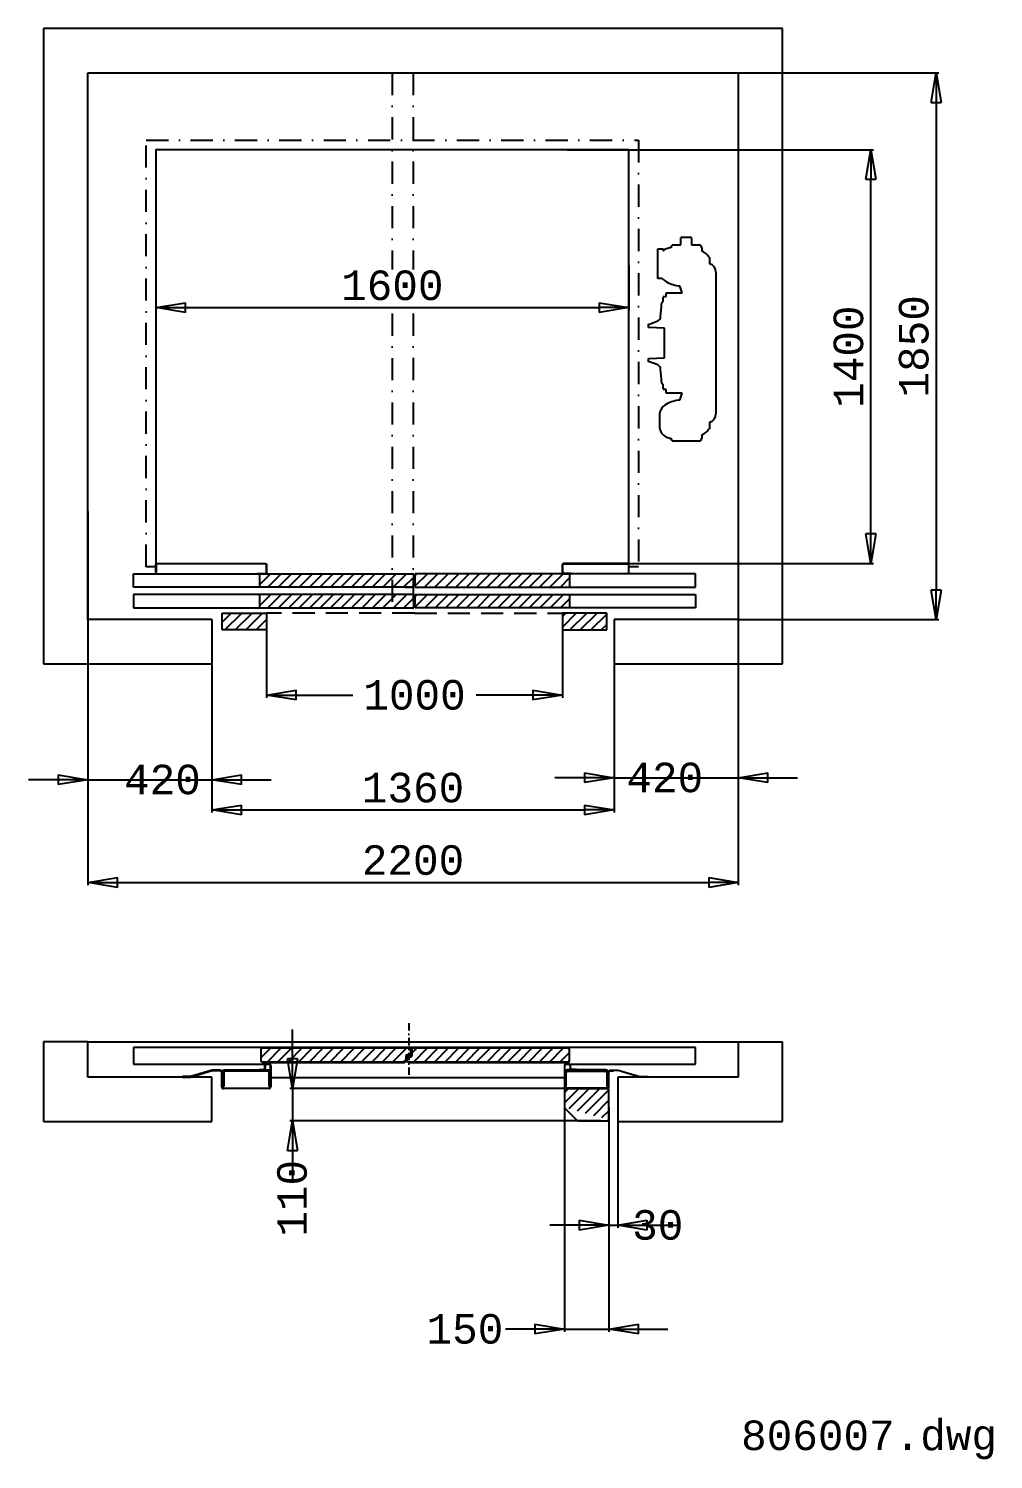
# Model space of a CAD drawing. Extents: x 66121 to 89453, y -8534 to 10021.
# Drawn here: x 85906 to 89169, y -1904 to 2937 of the extents above; entities that cross this region are included whole.
import ezdxf

# ---------------------------------------------------------------- set-up
doc = ezdxf.new("R2010")
doc.units = 0
doc.header["$LTSCALE"] = 50
doc.header["$MEASUREMENT"] = 0
doc.linetypes.add('DASHDOT', pattern=[1, 0.5, -0.25, 0, -0.25])
doc.linetypes.add('DASHED', pattern=[0.75, 0.5, -0.25])
doc.layers.get('0').update_dxf_attribs({"linetype": 'CONTINUOUS'})
doc.layers.get('Defpoints').update_dxf_attribs({"linetype": 'CONTINUOUS'})
for name, color, linetype in [('CONT_35', 250, 'CONTINUOUS'), ('CONT_70', 5, 'CONTINUOUS'), ('DASH_35', 30, 'DASHED'), ('DASHD_35', 40, 'DASHDOT'), ('DIM_MM', 7, 'CONTINUOUS'), ('HATCH_35', 6, 'CONTINUOUS'), ('TEXT_50', 7, 'CONTINUOUS')]:
    doc.layers.add(name, color=color, linetype=linetype)
doc.styles.get("Standard").update_dxf_attribs({"font": 'monotxt'})
doc.dimstyles.get("Standard").update_dxf_attribs({"dimscale": 50, "dimtxt": 2, "dimasz": 2, "dimexe": 0.18, "dimexo": 0, "dimgap": 0.5, "dimtad": 1, "dimdec": 0, "dimrnd": 1, "dimzin": 0, "dimdsep": 46, "dimtxsty": 'Standard', "dimblk": 'CLOSED', "dimcen": 0.09, "dimadec": 0, "dimazin": 0, "dimtfac": 1, "dimtdec": 0, "dimtmove": 2, "dimatfit": 0, "dimldrblk": 'CLOSED', "dimfxl": 1, "dimtolj": 1, "dimtzin": 0, "dimarcsym": 0})
pattern_1 = [(45, (77388.17404654037, -103187.5510476499), (-17.67766952966369, 17.67766952966369), [])]
pattern_2 = [(45, (85977.44167669755, -963.056527603324), (-17.67766952966369, 17.67766952966369), [])]

# ---------------------------------------------------------------- blocks, each defined once
blk = doc.blocks.new('_Closed')
at = {"color": 0, "linetype": 'Continuous', "lineweight": -2}
for p, q in [((-1, 0.1666666666666667), (0, 0)), ((-1, 0.1666666666666667), (-1, -0.1666666666666667)), ((0, 0), (-1, -0.1666666666666667)), ((0, 0), (-1, 0))]:
    blk.add_line(p, q, dxfattribs=at)
blk = doc.blocks.new('*D53')
at = {"layer": 'Defpoints', "color": 0, "transparency": 16777216}
for p in [(87718.74253003043, -693.3567456856363), (87868.60218003046, -713.3151902357749), (87868.60218003046, -1463.332004433552)]:
    blk.add_point(p, dxfattribs=at)
at = {"layer": 'DIM_MM', "color": 0, "lineweight": -2, "transparency": 16777216}
for p, q in [((87718.74253003043, -693.3567456856363), (87718.74253003043, -1472.332004433552)), ((87868.60218003046, -713.3151902357749), (87868.60218003046, -1472.332004433552)), ((87618.74253003043, -1463.332004433552), (87518.74253003043, -1463.332004433552)), ((87718.74253003043, -1463.332004433552), (87868.60218003046, -1463.332004433552)), ((87968.60218003046, -1463.332004433552), (88068.60218003046, -1463.332004433552))]:
    blk.add_line(p, q, dxfattribs=at)
at = {"layer": 'DIM_MM', "color": 0, "lineweight": -2, "transparency": 16777216, "xscale": 100, "yscale": 100, "zscale": 100}
blk.add_blockref('_Closed', (87718.74253003043, -1463.332004433552), dxfattribs=at)
at = {"layer": 'DIM_MM', "color": 0, "lineweight": -2, "transparency": 16777216, "xscale": 100, "yscale": 100, "zscale": 100, "rotation": 180}
blk.add_blockref('_Closed', (87868.60218003046, -1463.332004433552), dxfattribs=at)
at = {"layer": 'DIM_MM', "color": 0, "transparency": 16777216, "insert": (87381.93114033176, -1463.332004433552), "char_height": 100, "attachment_point": 5}
blk.add_mtext('\\A1;150', dxfattribs=at)
blk = doc.blocks.new('*D54')
at = {"layer": 'Defpoints', "color": 0, "transparency": 16777216}
for p in [(87804.0496766842, -649.2982074346037), (86798.623583244, -758.871307433477), (87840.46132608416, -758.8713074334773)]:
    blk.add_point(p, dxfattribs=at)
at = {"layer": 'DIM_MM', "color": 0, "lineweight": -2, "transparency": 16777216}
for p, q in [((86798.623583244, -549.2982074346035), (86798.623583244, -449.2982074346034)), ((87804.0496766842, -649.2982074346037), (86789.623583244, -649.2982074346035)), ((86798.623583244, -649.2982074346035), (86798.623583244, -758.871307433477)), ((87840.46132608416, -758.8713074334773), (86789.623583244, -758.871307433477)), ((86798.623583244, -858.871307433477), (86798.623583244, -958.871307433477))]:
    blk.add_line(p, q, dxfattribs=at)
at = {"layer": 'DIM_MM', "color": 0, "lineweight": -2, "transparency": 16777216, "xscale": 100, "yscale": 100, "zscale": 100}
for p, rotation in [((86798.623583244, -649.2982074346035), 270), ((86798.623583244, -758.871307433477), 90)]:
    blk.add_blockref('_Closed', p, dxfattribs=dict(at, rotation=rotation))
at = {"layer": 'DIM_MM', "color": 0, "transparency": 16777216, "insert": (86797.865950229, -1020.84340919615), "char_height": 100, "attachment_point": 5, "rotation": 90}
blk.add_mtext('\\A1;110', dxfattribs=at)
blk = doc.blocks.new('*D55')
at = {"layer": 'Defpoints', "color": 0, "transparency": 16777216}
for p in [(86106.41446003437, 1302.843825564505), (88306.41446003702, 1296.143825564959), (88306.41446003702, 48.07382556495213)]:
    blk.add_point(p, dxfattribs=at)
at = {"layer": 'DIM_MM', "color": 0, "lineweight": -2, "transparency": 16777216}
for p, q in [((86106.41446003437, 1302.843825564505), (86106.41446003437, 39.07382556495213)), ((88306.41446003702, 1296.143825564959), (88306.41446003702, 39.07382556495213)), ((86206.41446003437, 48.07382556495213), (88206.41446003702, 48.07382556495213))]:
    blk.add_line(p, q, dxfattribs=at)
at = {"layer": 'DIM_MM', "color": 0, "lineweight": -2, "transparency": 16777216, "xscale": 100, "yscale": 100, "zscale": 100, "rotation": 180}
blk.add_blockref('_Closed', (86106.41446003437, 48.07382556495213), dxfattribs=at)
at = {"layer": 'DIM_MM', "color": 0, "lineweight": -2, "transparency": 16777216, "xscale": 100, "yscale": 100, "zscale": 100}
blk.add_blockref('_Closed', (88306.41446003702, 48.07382556495213), dxfattribs=at)
at = {"layer": 'DIM_MM', "color": 0, "transparency": 16777216, "insert": (87206.4144600357, 123.0738255649521), "char_height": 100, "attachment_point": 5}
blk.add_mtext('\\A1;2200', dxfattribs=at)
blk = doc.blocks.new('*D56')
at = {"layer": 'Defpoints', "color": 0, "transparency": 16777216}
for p in [(86526.41446003408, 836.143825564377), (87886.41446003411, 839.4438255646855), (87886.41446003411, 293.3038255646716)]:
    blk.add_point(p, dxfattribs=at)
at = {"layer": 'DIM_MM', "color": 0, "lineweight": -2, "transparency": 16777216}
for p, q in [((86526.41446003408, 836.143825564377), (86526.41446003408, 284.3038255646716)), ((87886.41446003411, 839.4438255646855), (87886.41446003411, 284.3038255646716)), ((86626.41446003408, 293.3038255646716), (87786.41446003411, 293.3038255646716))]:
    blk.add_line(p, q, dxfattribs=at)
at = {"layer": 'DIM_MM', "color": 0, "lineweight": -2, "transparency": 16777216, "xscale": 100, "yscale": 100, "zscale": 100, "rotation": 180}
blk.add_blockref('_Closed', (86526.41446003408, 293.3038255646716), dxfattribs=at)
at = {"layer": 'DIM_MM', "color": 0, "lineweight": -2, "transparency": 16777216, "xscale": 100, "yscale": 100, "zscale": 100}
blk.add_blockref('_Closed', (87886.41446003411, 293.3038255646716), dxfattribs=at)
at = {"layer": 'DIM_MM', "color": 0, "transparency": 16777216, "insert": (87206.4144600341, 368.3038255646716), "char_height": 100, "attachment_point": 5}
blk.add_mtext('\\A1;1360', dxfattribs=at)
blk = doc.blocks.new('*D57')
at = {"layer": 'Defpoints', "color": 0, "transparency": 16777216}
for p in [(86711.41446003411, 920.7438255648776), (87711.41446003411, 920.7438255648776), (87711.41446003411, 682.1438255642897)]:
    blk.add_point(p, dxfattribs=at)
at = {"layer": 'DIM_MM', "color": 0, "lineweight": -2, "transparency": 16777216}
for p, q in [((86711.41446003411, 920.7438255648776), (86711.41446003411, 673.1438255642897)), ((87711.41446003411, 920.7438255648776), (87711.41446003411, 673.1438255642897)), ((86811.41446003411, 682.1438255642897), (87003.08112670078, 682.1438255642897)), ((87611.41446003411, 682.1438255642897), (87419.74779336744, 682.1438255642897))]:
    blk.add_line(p, q, dxfattribs=at)
at = {"layer": 'DIM_MM', "color": 0, "lineweight": -2, "transparency": 16777216, "xscale": 100, "yscale": 100, "zscale": 100, "rotation": 180}
blk.add_blockref('_Closed', (86711.41446003411, 682.1438255642897), dxfattribs=at)
at = {"layer": 'DIM_MM', "color": 0, "lineweight": -2, "transparency": 16777216, "xscale": 100, "yscale": 100, "zscale": 100}
blk.add_blockref('_Closed', (87711.41446003411, 682.1438255642897), dxfattribs=at)
at = {"layer": 'DIM_MM', "color": 0, "transparency": 16777216, "insert": (87211.41446003411, 682.1438255642897), "char_height": 100, "attachment_point": 5}
blk.add_mtext('\\A1;1000', dxfattribs=at)
blk = doc.blocks.new('*D58')
at = {"layer": 'Defpoints', "color": 0, "transparency": 16777216}
for p in [(87936.41446003411, 2136.04382556472), (86336.41446003411, 2097.343825564476), (87936.41446003411, 1993.043825564691)]:
    blk.add_point(p, dxfattribs=at)
at = {"layer": 'DIM_MM', "color": 0, "lineweight": -2, "transparency": 16777216}
for p, q in [((87936.41446003411, 2136.04382556472), (87936.41446003411, 1984.043825564691)), ((86336.41446003411, 2097.343825564476), (86336.41446003411, 1984.043825564691)), ((86436.41446003411, 1993.043825564691), (87836.41446003411, 1993.043825564691))]:
    blk.add_line(p, q, dxfattribs=at)
at = {"layer": 'DIM_MM', "color": 0, "lineweight": -2, "transparency": 16777216, "xscale": 100, "yscale": 100, "zscale": 100, "rotation": 180}
blk.add_blockref('_Closed', (86336.41446003411, 1993.043825564691), dxfattribs=at)
at = {"layer": 'DIM_MM', "color": 0, "lineweight": -2, "transparency": 16777216, "xscale": 100, "yscale": 100, "zscale": 100}
blk.add_blockref('_Closed', (87936.41446003411, 1993.043825564691), dxfattribs=at)
at = {"layer": 'DIM_MM', "color": 0, "transparency": 16777216, "insert": (87136.41446003411, 2068.043825564691), "char_height": 100, "attachment_point": 5}
blk.add_mtext('\\A1;1600', dxfattribs=at)
blk = doc.blocks.new('*D59')
at = {"layer": 'Defpoints', "color": 0, "transparency": 16777216}
for p in [(86106.41446003437, 1139.543825564342), (86526.414460034, 829.3438255644469), (86526.414460034, 395.7406030752645)]:
    blk.add_point(p, dxfattribs=at)
at = {"layer": 'DIM_MM', "color": 0, "lineweight": -2, "transparency": 16777216}
for p, q in [((86106.41446003437, 1139.543825564342), (86106.41446003437, 386.7406030752645)), ((86526.414460034, 829.3438255644469), (86526.414460034, 386.7406030752645)), ((86006.41446003437, 395.7406030752645), (85906.41446003437, 395.7406030752645)), ((86106.41446003437, 395.7406030752645), (86526.414460034, 395.7406030752645)), ((86626.414460034, 395.7406030752645), (86726.414460034, 395.7406030752645))]:
    blk.add_line(p, q, dxfattribs=at)
at = {"layer": 'DIM_MM', "color": 0, "lineweight": -2, "transparency": 16777216, "xscale": 100, "yscale": 100, "zscale": 100}
blk.add_blockref('_Closed', (86106.41446003437, 395.7406030752645), dxfattribs=at)
at = {"layer": 'DIM_MM', "color": 0, "lineweight": -2, "transparency": 16777216, "xscale": 100, "yscale": 100, "zscale": 100, "rotation": 180}
blk.add_blockref('_Closed', (86526.414460034, 395.7406030752645), dxfattribs=at)
at = {"layer": 'DIM_MM', "color": 0, "transparency": 16777216, "insert": (86358.85658979084, 395.7406030752645), "char_height": 100, "attachment_point": 5}
blk.add_mtext('\\A1;420', dxfattribs=at)
blk = doc.blocks.new('*D124')
at = {"layer": 'Defpoints', "color": 0, "transparency": 16777216}
for p in [(87868.60218003046, -712.906069765344), (87898.77411003067, -716.3929520258207), (87898.77411003067, -1111.610295922652)]:
    blk.add_point(p, dxfattribs=at)
at = {"layer": 'DIM_MM', "color": 0, "lineweight": -2, "transparency": 16777216}
for p, q in [((87868.60218003046, -712.906069765344), (87868.60218003046, -1120.610295922652)), ((87898.77411003067, -716.3929520258207), (87898.77411003067, -1120.610295922652)), ((87768.60218003046, -1111.610295922652), (87668.60218003046, -1111.610295922652)), ((87868.60218003046, -1111.610295922652), (87898.77411003067, -1111.610295922652)), ((87998.77411003067, -1111.610295922652), (88098.77411003067, -1111.610295922652))]:
    blk.add_line(p, q, dxfattribs=at)
at = {"layer": 'DIM_MM', "color": 0, "lineweight": -2, "transparency": 16777216, "xscale": 100, "yscale": 100, "zscale": 100}
blk.add_blockref('_Closed', (87868.60218003046, -1111.610295922652), dxfattribs=at)
at = {"layer": 'DIM_MM', "color": 0, "lineweight": -2, "transparency": 16777216, "xscale": 100, "yscale": 100, "zscale": 100, "rotation": 180}
blk.add_blockref('_Closed', (87898.77411003067, -1111.610295922652), dxfattribs=at)
at = {"layer": 'DIM_MM', "color": 0, "transparency": 16777216, "insert": (88034.04276922639, -1111.610295922652), "char_height": 100, "attachment_point": 5}
blk.add_mtext('\\A1;30', dxfattribs=at)
blk = doc.blocks.new('*D125')
at = {"layer": 'Defpoints', "color": 0, "transparency": 16777216}
for p in [(88306.41446003702, 2787.303825564904), (88306.41446003702, 937.3038255649044), (88975.4344600373, 937.3038255649042)]:
    blk.add_point(p, dxfattribs=at)
at = {"layer": 'DIM_MM', "color": 0, "lineweight": -2, "transparency": 16777216}
for p, q in [((88306.41446003702, 2787.303825564904), (88984.4344600373, 2787.303825564904)), ((88975.4344600373, 2687.303825564904), (88975.4344600373, 1037.303825564904)), ((88306.41446003702, 937.3038255649044), (88984.4344600373, 937.3038255649042))]:
    blk.add_line(p, q, dxfattribs=at)
at = {"layer": 'DIM_MM', "color": 0, "lineweight": -2, "transparency": 16777216, "xscale": 100, "yscale": 100, "zscale": 100}
for p, rotation in [((88975.4344600373, 2787.303825564904), 90), ((88975.4344600373, 937.3038255649042), 270)]:
    blk.add_blockref('_Closed', p, dxfattribs=dict(at, rotation=rotation))
at = {"layer": 'DIM_MM', "color": 0, "transparency": 16777216, "insert": (88900.4344600373, 1862.303825564918), "char_height": 100, "attachment_point": 5, "rotation": 90}
blk.add_mtext('\\A1;1850', dxfattribs=at)
blk = doc.blocks.new('*D126')
at = {"layer": 'Defpoints', "color": 0, "transparency": 16777216}
for p in [(87728.03446003734, 2527.303825564322), (88754.60446003728, 2527.303825564322), (87922.53446003768, 1127.303825564322)]:
    blk.add_point(p, dxfattribs=at)
at = {"layer": 'DIM_MM', "color": 0, "lineweight": -2, "transparency": 16777216}
for p, q in [((87728.03446003734, 2527.303825564322), (88763.60446003728, 2527.303825564322)), ((88754.60446003728, 1227.303825564322), (88754.60446003728, 2427.303825564322)), ((87922.53446003768, 1127.303825564322), (88763.60446003728, 1127.303825564322))]:
    blk.add_line(p, q, dxfattribs=at)
at = {"layer": 'DIM_MM', "color": 0, "lineweight": -2, "transparency": 16777216, "xscale": 100, "yscale": 100, "zscale": 100}
for p, rotation in [((88754.60446003728, 2527.303825564322), 90), ((88754.60446003728, 1127.303825564322), 270)]:
    blk.add_blockref('_Closed', p, dxfattribs=dict(at, rotation=rotation))
at = {"layer": 'DIM_MM', "color": 0, "transparency": 16777216, "insert": (88679.60446003728, 1827.303825564336), "char_height": 100, "attachment_point": 5, "rotation": 90}
blk.add_mtext('\\A1;1400', dxfattribs=at)
blk = doc.blocks.new('*D127')
at = {"layer": 'Defpoints', "color": 0, "transparency": 16777216}
for p in [(88306.41446003702, 1068.843825564854), (87886.41446003411, 842.8438255646506), (88306.41446003702, 402.5064437747824)]:
    blk.add_point(p, dxfattribs=at)
at = {"layer": 'DIM_MM', "color": 0, "lineweight": -2, "transparency": 16777216}
for p, q in [((88306.41446003702, 1068.843825564854), (88306.41446003702, 393.5064437747824)), ((87886.41446003411, 842.8438255646506), (87886.41446003411, 393.5064437747824)), ((87786.41446003411, 402.5064437747824), (87686.41446003411, 402.5064437747824)), ((87886.41446003411, 402.5064437747824), (88306.41446003702, 402.5064437747824)), ((88406.41446003702, 402.5064437747824), (88506.41446003702, 402.5064437747824))]:
    blk.add_line(p, q, dxfattribs=at)
at = {"layer": 'DIM_MM', "color": 0, "lineweight": -2, "transparency": 16777216, "xscale": 100, "yscale": 100, "zscale": 100}
blk.add_blockref('_Closed', (87886.41446003411, 402.5064437747824), dxfattribs=at)
at = {"layer": 'DIM_MM', "color": 0, "lineweight": -2, "transparency": 16777216, "xscale": 100, "yscale": 100, "zscale": 100, "rotation": 180}
blk.add_blockref('_Closed', (88306.41446003702, 402.5064437747824), dxfattribs=at)
at = {"layer": 'DIM_MM', "color": 0, "transparency": 16777216, "insert": (88057.89043274551, 402.5064437747824), "char_height": 100, "attachment_point": 5}
blk.add_mtext('\\A1;420', dxfattribs=at)

msp = doc.modelspace()

# ---------------------------------------------------------------- hatches: boundary and pattern name
at = {"layer": 'HATCH_35'}
h = msp.add_hatch(dxfattribs=at)
h.set_pattern_fill('ANSI31', color=256, scale=200, style=0)
h.set_pattern_definition(pattern_2)
h.paths.add_polyline_path([(86561.4144600342, 902.3038255639731), (86561.41446003428, 959.303825567582), (86711.41446003411, 959.3038255683095), (86711.41446003411, 902.303825567611)])
h.paths.add_polyline_path([(87861.41446003402, 902.3038255639731), (87861.41446003394, 959.303825567582), (87711.41446003402, 959.3038255683095), (87711.41446003411, 902.303825567611)])
h.paths.add_polyline_path([(86686.91446003411, 1022.303825565137), (86686.91446003411, 977.3038255650499), (87208.91446003414, 977.3038255654283), (87208.91446003414, 1022.303825564759)])
h.paths.add_polyline_path([(87735.91446003408, 977.3038255650499), (87213.914460034, 977.3038255654283), (87213.91446003405, 1022.303825564759), (87735.91446003411, 1022.303825565137)])
h.paths.add_polyline_path([(87213.91446003405, 1047.303825564759), (87735.91446003411, 1047.303825565137), (87735.91446003417, 1092.303825564468), (87213.91446003417, 1092.303825564846)])
h.paths.add_polyline_path([(86686.91446003402, 1092.303825564468), (87208.91446003405, 1092.303825564846), (87208.91446003414, 1047.303825564759), (86686.91446003411, 1047.303825565137)])
edge = h.paths.add_edge_path()
edge.add_line((86686.91446003411, 1047.303825564759), (86261.41446003437, 1047.303825564759))
edge.add_line((86686.91446003411, 1047.303825564759), (86261.41446003437, 1047.303825564759))
edge = h.paths.add_edge_path()
edge.add_line((86261.41446003437, 1092.303825564468), (86686.91446003402, 1092.303825564468))
edge.add_line((86261.41446003437, 1092.303825564468), (86686.91446003402, 1092.303825564468))
edge = h.paths.add_edge_path(flags=17)
edge.add_line((87178.91446003414, 1047.303825565137), (87203.91446003414, 1047.303825565137))
h = msp.add_hatch(dxfattribs=at)
h.set_pattern_fill('ANSI31', color=256, scale=200, style=0)
h.set_pattern_definition(pattern_2)
h.paths.add_polyline_path([(86686.91446003402, 1092.303825564468), (87208.91446003405, 1092.303825564846), (87208.91446003414, 1047.303825564759), (86686.91446003411, 1047.303825565137)])
h = msp.add_hatch(dxfattribs=at)
h.set_pattern_fill('ANSI31', color=256, scale=200, style=0)
h.set_pattern_definition(pattern_1)
edge = h.paths.add_edge_path()
edge.add_line((87177.14237603702, -559.733996434119), (86697.8027650248, -559.7339964333914))
edge.add_arc((86697.8027650248, -555.3110724337275), 4.422923999980264, 180, 270, ccw=False)
edge.add_line((86693.37984102487, -555.3110724337275), (86693.37984102496, -516.6104874341218))
edge.add_arc((86697.8027650248, -516.6104874341218), 4.42292399983193, 90, 180, ccw=False)
edge.add_line((86697.8027650248, -512.1875634344578), (87193.72834103706, -512.1875634344578))
edge.add_arc((87193.72834103706, -516.6104874341218), 4.422923999999748, 0, 90, ccw=False)
edge.add_line((87198.15126503707, -516.6104874341218), (87198.15126503707, -530.9849904341208))
edge.add_arc((87193.72834103706, -530.9849904341208), 4.422923999996605, -90, 0, ccw=False)
edge.add_line((87193.72834103706, -535.4079144337848), (87187.0939550371, -535.4079144337848))
edge.add_arc((87187.0939550371, -540.9365694337284), 5.528654999998114, 90, 180)
edge.add_line((87181.56530003707, -540.9365694337284), (87181.56530003707, -555.3110724337275))
edge.add_arc((87177.14237603702, -555.3110724337275), 4.422923999999121, -90, 0, ccw=False)
h = msp.add_hatch(dxfattribs=at)
h.set_pattern_fill('ANSI31', color=256, scale=200, style=0)
h.set_pattern_definition(pattern_1)
edge = h.paths.add_edge_path()
edge.add_line((87730.38580503408, -559.733996434119), (87191.51687903702, -559.733996434119))
edge.add_arc((87191.51687903702, -555.3110724337275), 4.422923999999748, 180, 270, ccw=False)
edge.add_line((87187.0939550371, -555.3110724337275), (87187.0939550371, -546.4652244336721))
edge.add_arc((87191.51687903702, -546.4652244336721), 4.422924000000377, 90, 180, ccw=False)
edge.add_line((87191.51687903702, -542.0423004340082), (87197.70897263705, -542.0423004340082))
edge.add_arc((87197.70897263705, -536.0713530339526), 5.970947399998969, 270, 360)
edge.add_line((87203.67992003702, -536.0713530339526), (87203.67992003702, -516.6104874341218))
edge.add_arc((87208.10284403706, -516.6104874341218), 4.422923999999748, 90, 180, ccw=False)
edge.add_line((87208.10284403706, -512.1875634344578), (87730.38580503408, -512.1875634344578))
edge.add_arc((87730.38580503408, -516.6104874341218), 4.422923999998491, 0, 90, ccw=False)
edge.add_line((87734.80872903409, -516.6104874341218), (87734.80872903409, -555.3110724337275))
edge.add_arc((87730.38580503408, -555.3110724337275), 4.422923999998491, -90, 0, ccw=False)
h = msp.add_hatch(dxfattribs=at)
h.set_pattern_fill('ANSI31', color=256, scale=200, style=0)
h.set_pattern_definition([(45, (77472.00156653719, -103186.5510476499), (-17.67766952966369, 17.67766952966369), [])])
edge = h.paths.add_edge_path()
edge.add_arc((87864.17925603045, -754.4483834334351), 4.422923999999748, 270, 360)
edge.add_arc((87723.16545403047, -712.8100323274957), 4.422923999999748, 180, 225.0000000006586)
edge.add_line((87720.03797447734, -715.9375118799908), (87761.67632558354, -757.5758629866577))
edge.add_line((87764.80380513659, -758.871307433099), (87864.17925603045, -758.871307433099))
edge.add_line((87868.60218003049, -754.4483834334351), (87868.60218003049, -653.7211314353444))
edge.add_arc((87864.17925603045, -653.7211314353444), 4.422923999999748, 0, 90)
edge.add_line((87723.16545403047, -649.2982074334977), (87864.17925603053, -649.2982074356805))
edge.add_arc((87723.16545403047, -653.7211314331616), 4.422923999999748, 90, 180)
edge.add_line((87718.74253003043, -653.7211314331616), (87718.74253003043, -712.8100323274957))

# ---------------------------------------------------------------- linework, layer by layer
at = {"layer": 'CONT_35', "ltscale": 3}
for p, q in [((88112.19446003422, 2205.299436753518), (88112.19446003422, 2228.805727927062)), ((88115.1944600342, 2231.805727926945), (88144.93446003424, 2231.805727926945)), ((88147.93446003422, 2228.805727927062), (88147.93446003422, 2205.305491669384)), ((88034.48445984122, 2092.256580733334), (88034.48445984122, 2191.756580732868)), ((88034.48445984122, 2191.756580732868), (88051.98445984125, 2191.756580733596)), ((88051.98445984125, 2191.756580733596), (88051.98445984125, 2184.009898120672)), ((88058.09491644884, 2189.287406112231), (88058.1167979757, 2189.300513659651)), ((88078.69788479555, 2195.719107415749), (88078.72418294262, 2195.720817037323)), ((88086.99275848875, 2205.29516719103), (88112.19446003422, 2205.299436753518)), ((88147.93446003422, 2205.305491669384), (88174.67157890351, 2205.310021355359)), ((88174.67157890351, 2205.310021355359), (88174.67158114223, 2205.310021049041)), ((88183.0445497242, 2195.714234127041), (88183.0445497242, 2184.716045653437)), ((88206.94442519141, 2164.02007348002), (88208.81071951016, 2163.506550103881)), ((88208.81071951016, 2163.506550103881), (88208.81071951016, 2141.766550103745)), ((88049.17195465605, 2092.256580733334), (88034.48445984122, 2092.256580733334)), ((88230.48445984104, 2113.323630781775), (88230.48445984113, 1633.684020348261)), ((88062.91446003431, 2043.463825502073), (88116.1572803683, 2043.463825502073)), ((88062.91446003431, 2031.064139289771), (88062.91446003431, 2043.463825502073)), ((88116.1572803683, 2043.463825502073), (88109.18636305377, 2066.514724919358)), ((88043.86768389621, 1962.2435872268), (88046.41446003405, 1996.503825688666)), ((88046.41446003405, 1996.503825688666), (88046.41446003405, 2005.503825627198)), ((88052.91446006502, 2013.361942455918), (88052.91446006502, 2028.064139289887)), ((88055.91446006502, 2031.064139289771), (88062.91446003431, 2031.064139289771)), ((88002.91446002893, 1937.503825565323), (88005.87939560419, 1937.596309509496)), ((88002.91446002893, 1925.503825565062), (88002.91446002893, 1937.503825565323)), ((88005.87939560419, 1937.596309509496), (88033.82416035247, 1947.971406516404)), ((88056.414460034, 1923.967560856505), (88002.91446002893, 1925.503825565062)), ((88056.414460034, 1823.040090273531), (88056.414460034, 1923.967560856505)), ((88002.91446002893, 1821.503825564247), (88056.414460034, 1823.040090273531)), ((88002.91446002893, 1809.503825563985), (88002.91446002893, 1821.503825564247)), ((88005.87939560419, 1809.411341619812), (88002.91446002893, 1809.503825563985)), ((88033.82416035238, 1799.036244612904), (88005.87939560419, 1809.411341619812)), ((88046.41446003405, 1750.50382544137), (88043.86768389621, 1784.764063903236)), ((88046.41446003405, 1741.50382550211), (88046.41446003405, 1750.50382544137)), ((88052.91446006502, 1718.943511840149), (88052.91446006502, 1733.64570867339)), ((88062.91446003431, 1715.943511840265), (88055.91446006502, 1715.943511840265)), ((88062.91446003431, 1703.543825627963), (88062.91446003431, 1715.943511840265)), ((88116.1572803683, 1703.543825627963), (88062.91446003431, 1703.543825627963)), ((88109.18636305377, 1680.49292620995), (88116.1572803683, 1703.543825627963)), ((88041.4710931688, 1584.260336228141), (88041.4710931688, 1636.522083533015)), ((88208.81071951016, 1605.241101025564), (88208.81071951016, 1583.501101025427)), ((88183.0445497242, 1562.291605475872), (88183.0445497242, 1551.29341926218)), ((88208.81071951016, 1583.501101025427), (88206.94442519141, 1582.987577649288)), ((88174.67157860019, 1541.697631992389), (88086.99275848875, 1541.712483938278)), ((86261.41446003437, 1047.303825565137), (86261.41446003437, 1092.303825564846)), ((86686.91446003402, 1092.303825564846), (86686.91446003411, 1047.303825565137)), ((87208.91446003414, 1047.303825565137), (87208.91446003405, 1092.303825564846)), ((87213.91446003408, 1047.303825565137), (87213.91446003417, 1092.303825564846)), ((87735.9144600342, 1092.303825564846), (87735.91446003411, 1047.303825565137)), ((88161.41446003385, 1047.303825565137), (88161.41446003385, 1092.303825564846)), ((86261.41446003437, 1022.303825565137), (86261.41446003437, 977.3038255654283)), ((86686.91446003411, 1022.303825565137), (86686.91446003411, 977.3038255654283)), ((87178.91446003414, 1047.303825565137), (87203.91446003414, 1047.303825565137)), ((87208.91446003414, 977.3038255654283), (87208.91446003414, 1022.303825565137)), ((87213.914460034, 977.3038255654283), (87213.91446003408, 1022.303825565137)), ((87735.91446003411, 1022.303825565137), (87735.91446003411, 977.3038255654283)), ((88161.41446003385, 1022.303825565137), (88161.41446003385, 977.3038255647007)), ((86561.41446003428, 959.303825567582), (86711.41446003411, 959.3038255683095)), ((86561.4144600342, 902.3038255639731), (86561.41446003428, 959.303825567582)), ((86711.41446003411, 959.3038255683095), (86711.41446003411, 902.303825567611)), ((87861.41446003394, 959.303825567582), (87711.41446003402, 959.3038255683095)), ((87711.41446003402, 959.3038255683095), (87711.41446003411, 902.303825567611)), ((87861.41446003402, 902.3038255639731), (87861.41446003394, 959.303825567582)), ((86711.41446003411, 902.303825567611), (86561.4144600342, 902.3038255639731)), ((87711.41446003411, 902.303825567611), (87861.41446003402, 902.3038255639731))]:
    msp.add_line(p, q, dxfattribs=at)
at = {"layer": 'CONT_35'}
for p, q in [((86106.41446003431, -491.1786744349629), (88306.41446003711, -491.1786744349884)), ((88161.41446003385, -511.0818324341781), (86261.41446003437, -511.0818324341781)), ((86261.41446003437, -511.0818324341781), (86261.41446003437, -566.3683824343425)), ((86692.27411002494, -516.6104874341218), (86692.27411002485, -555.3110724337275)), ((86693.37984102487, -555.3110724337275), (86693.37984102496, -516.6104874341218)), ((87193.72834103706, -511.0818324341781), (86697.8027650248, -511.0818324341781)), ((86697.8027650248, -512.1875634344578), (87193.72834103706, -512.1875634344578)), ((87198.15126503707, -516.6104874341218), (87198.15126503707, -530.9849904341208)), ((87199.25699603709, -530.9849904341208), (87199.25699603709, -516.6104874341218)), ((87202.57418903711, -516.6104874341218), (87202.57418903711, -536.0713530339526)), ((87203.67992003702, -536.0713530339526), (87203.67992003702, -516.6104874341218)), ((87730.38580503408, -511.0818324341781), (87208.10284403706, -511.0818324341781)), ((87208.10284403706, -512.1875634344578), (87730.38580503408, -512.1875634344578)), ((87734.80872903409, -516.6104874341218), (87734.80872903409, -555.3110724337275)), ((87735.91446003411, -555.3110724337275), (87735.91446003411, -516.6104874341218)), ((88161.41446003385, -566.3683824343425), (88161.41446003385, -511.0818324341781)), ((86261.41446003437, -566.3683824343425), (86719.9173850285, -566.3683824343425)), ((87177.14237603702, -559.733996434119), (86697.8027650248, -559.7339964333914)), ((86697.8027650248, -560.8397274336712), (87177.14237603702, -560.8397274336712)), ((86705.54288202967, -580.7428854307036), (86705.54288202914, -571.8970374321034)), ((86706.64861302904, -571.8970374313758), (86706.6486130296, -580.7428854307036)), ((86711.07153702917, -566.3683824314321), (86719.9173850285, -566.3683824314321)), ((86719.9173850285, -567.4741134317119), (86711.0715370288, -567.4741134317119)), ((86724.34030902851, -643.7695524313713), (86724.34030902851, -571.8970374313758)), ((86725.44604002853, -571.8970374313758), (86725.44604002853, -643.7695524313713)), ((87181.56530003707, -540.9365694337284), (87181.56530003707, -555.3110724337275)), ((87182.67103103708, -555.3110724337275), (87182.67103103708, -540.9365694337284)), ((87185.98822403708, -546.4652244336721), (87185.98822403708, -555.3110724337275)), ((87193.72834103706, -535.4079144337848), (87187.0939550371, -535.4079144337848)), ((87187.0939550371, -536.5136454340645), (87193.72834103706, -536.5136454340645)), ((87187.0939550371, -555.3110724337275), (87187.0939550371, -546.4652244336721)), ((87197.70897263705, -540.9365694337284), (87191.51687903702, -540.9365694337284)), ((87191.51687903702, -542.0423004340082), (87197.70897263705, -542.0423004340082)), ((87730.38580503408, -559.733996434119), (87191.51687903702, -559.733996434119)), ((87191.51687903702, -560.8397274336712), (87730.38580503408, -560.8397274336712)), ((87718.74253003043, -571.8970374313758), (87718.74253003043, -643.7695524313713)), ((87719.84826103045, -643.7695524313713), (87719.84826103045, -571.8970374313758)), ((87724.27118503046, -566.3683824343425), (88161.41446003385, -566.3683824343425)), ((87733.11703302988, -566.3683824314321), (87724.27118503046, -566.3683824314321)), ((87724.27118503046, -567.4741134317119), (87733.11703303017, -567.4741134317119)), ((87737.53995702992, -571.8970374313758), (87737.53995702945, -580.7428854307036)), ((87738.64568802938, -580.7428854314312), (87738.64568802994, -571.8970374321034)), ((86454.38295991046, -608.9390259338361), (86426.74177632199, -608.9390259338361)), ((86426.74177632199, -610.597622433892), (86426.74177632199, -608.9390259338361)), ((86426.74177632199, -610.597622433892), (86454.38295991046, -610.597622433892)), ((86527.52019102874, -586.8244059340614), (86454.38295991046, -608.9390259338361)), ((86454.38295991046, -610.597622433892), (86527.52019102874, -588.4830024341172)), ((86555.16346602872, -586.8244059340614), (86527.52019102874, -586.8244059340614)), ((86527.52019102874, -588.4830024341172), (86555.16346602872, -588.4830024341172)), ((86544.10615602866, -589.588733434397), (86544.10615602866, -588.4830024384828)), ((86544.10615602866, -588.4830024384828), (86555.16346602736, -588.4830024355724)), ((86555.16346602872, -589.588733434397), (86544.10615602866, -589.588733434397)), ((86555.16346602872, -588.4830024341172), (86555.16346602872, -586.8244059340614)), ((86559.58639002859, -643.7695524357368), (86559.58639002868, -594.0116574340609)), ((86560.69212102867, -594.0116574355161), (86560.69212102858, -643.7695524357368)), ((86561.79785203267, -642.6638214310915), (86561.79785203177, -595.1173884314303)), ((86566.22077603126, -595.1173884307027), (86566.22077603335, -642.6638214310915)), ((86570.64370003119, -586.2715404313749), (86715.4944610291, -586.2715404306473)), ((86715.49446102936, -590.6944644310388), (86570.64370003101, -590.6944644310388)), ((86684.53399303017, -585.1658094310951), (86701.11995802991, -585.1658094310951)), ((86684.53399303171, -586.2715404313749), (86684.53399303017, -585.1658094310951)), ((86701.11995802957, -586.2715404306473), (86684.53399303171, -586.2715404313749)), ((86719.91738503141, -642.6638214303639), (86719.91738502932, -595.1173884307027)), ((86724.34030902953, -595.1173884307027), (86724.34030903142, -642.6638214303639)), ((87718.74253003043, -613.3619499342276), (86725.44604002836, -613.3619499342276)), ((87719.84826102955, -595.1173884307027), (87719.84826102754, -642.6638214310915)), ((87724.27118502755, -642.6638214310915), (87724.27118502965, -595.1173884307027)), ((87857.54487002778, -586.2715404321025), (87728.69410902995, -586.2715404306473)), ((87728.69410902969, -590.6944644310388), (87857.54487002795, -590.6944644310388)), ((87759.65457702888, -585.1658094310951), (87743.06861202914, -585.1658094310951)), ((87743.0686120294, -586.2715404313749), (87759.65457702734, -586.2715404313749)), ((87759.65457702734, -586.2715404313749), (87759.65457702888, -585.1658094310951)), ((87861.96779402779, -595.1173884314303), (87861.9677940257, -642.6638214310915)), ((87866.39071802629, -642.6638214310915), (87866.39071802719, -595.1173884314303)), ((87867.4964490303, -594.0116574355161), (87867.49644903047, -643.7695524357368)), ((87868.60218003037, -643.7695524357368), (87868.60218003028, -594.0116574340609)), ((87873.02510403033, -586.8244059340614), (87900.6683790303, -586.8244059340614)), ((87873.02510403033, -588.4830024341172), (87873.02510403033, -586.8244059340614)), ((87900.6683790303, -588.4830024341172), (87873.02510403033, -588.4830024341172)), ((87884.0824140303, -588.4830024384828), (87873.0251040317, -588.4830024355724)), ((87873.02510403033, -589.588733434397), (87884.0824140303, -589.588733434397)), ((87884.0824140303, -589.588733434397), (87884.0824140303, -588.4830024384828)), ((87900.6683790303, -586.8244059340614), (87973.8056101485, -608.9390259338361)), ((87973.8056101485, -610.597622433892), (87900.6683790303, -588.4830024341172)), ((87973.8056101485, -608.9390259338361), (88001.44679373698, -608.9390259338361)), ((88001.44679373698, -610.597622433892), (87973.8056101485, -610.597622433892)), ((88001.44679373698, -610.597622433892), (88001.44679373698, -608.9390259338361)), ((86566.22077603335, -642.6638214310915), (86561.79785203267, -642.6638214310915)), ((86565.11504502871, -648.1924764354007), (86719.91738502859, -648.1924764317628)), ((86719.9173850285, -649.298207431315), (86565.11504502871, -649.2982074356805)), ((86724.34030903142, -642.6638214303639), (86719.91738503141, -642.6638214303639)), ((87718.74253003043, -653.7211314331616), (87718.74253003043, -712.8100323274957)), ((87719.84826102754, -642.6638214310915), (87724.27118502755, -642.6638214310915)), ((87723.16545403047, -649.2982074334977), (87864.17925603053, -649.2982074356805)), ((87863.07352503034, -648.1924764354007), (87724.27118503037, -648.1924764317628)), ((87724.27118503046, -649.2982074320425), (87864.17925603053, -649.2982074356805)), ((87861.9677940257, -642.6638214310915), (87866.39071802629, -642.6638214310915)), ((87868.60218003049, -754.4483834334351), (87868.60218003049, -653.7211314353444)), ((87720.03797447734, -715.9375118799908), (87761.67632558354, -757.5758629866577)), ((87764.80380513659, -758.871307433099), (87864.17925603045, -758.871307433099))]:
    msp.add_line(p, q, dxfattribs=at)
at = {"layer": 'CONT_35', "ltscale": 3}
for points in [[(87936.41446003347, 1127.303825564322), (87936.41446003437, 2527.303825564322), (86336.41446003382, 2527.303825564322), (86336.41446003475, 1127.303825564322)], [(86261.41446003437, 1092.303825564468), (86686.91446003402, 1092.303825564468), (87208.91446003405, 1092.303825564468)], [(88161.41446003382, 1092.303825564468), (87735.91446003417, 1092.303825564468), (87213.91446003417, 1092.303825564468)], [(87208.91446003414, 1047.303825564759), (86686.91446003411, 1047.303825564759), (86261.41446003437, 1047.303825564759)], [(87208.91446003414, 1022.303825564759), (86686.91446003411, 1022.303825564759), (86261.41446003437, 1022.303825564759)], [(87213.91446003405, 1047.303825564759), (87735.91446003408, 1047.303825564759), (88161.41446003382, 1047.303825564759)], [(87213.91446003405, 1022.303825564759), (87735.91446003408, 1022.303825564759), (88161.41446003382, 1022.303825564759)], [(86261.41446003437, 977.3038255650499), (86686.91446003411, 977.3038255650499), (87208.91446003414, 977.3038255650499)], [(88161.41446003382, 977.3038255643223), (87735.91446003408, 977.3038255650499), (87213.91446003396, 977.3038255650499)]]:
    msp.add_lwpolyline(points, dxfattribs=at)
for points in [[(86336.41446003484, 1097.303825565486), (86336.41446003484, 1122.303825565486, -0.4142135623754883), (86341.41446003466, 1127.303825565778), (86706.4144600339, 1127.30382556214, -0.4142135623707017), (86711.41446003402, 1122.303825561848), (86711.41446003402, 1097.303825561848, -0.4142135623727828), (86706.41446003408, 1092.303825561557), (86681.414460034, 1092.303825561557), (86681.414460034, 1093.303825561761), (86706.41446003408, 1093.303825561761, 0.4142135623727828), (86710.41446003408, 1097.303825561848), (86710.41446003408, 1122.303825561848, 0.4142135623707017), (86706.41446003408, 1126.303825561936), (86341.41446003458, 1126.303825565574, 0.4142135623754883), (86337.41446003458, 1122.303825565486), (86337.41446003484, 1097.303825565486)], [(87936.41446003338, 1097.303825566214), (87936.41446003338, 1122.303825566214, 0.414213562377507), (87931.41446003353, 1127.303825565778), (87716.41446003402, 1127.30382556214, 0.414213562368683), (87711.41446003402, 1122.303825562576), (87711.41446003402, 1097.303825562576, 0.414213562373095), (87716.41446003402, 1092.303825562285), (87741.41446003402, 1092.303825562285), (87741.41446003402, 1093.303825562489), (87716.41446003402, 1093.303825562489, -0.414213562373095), (87712.41446003402, 1097.303825562576), (87712.41446003402, 1122.303825562576, -0.4142135623686726), (87716.41446003394, 1126.303825562663), (87931.41446003353, 1126.303825566301, -0.4142135623775174), (87935.41446003361, 1122.303825566214), (87935.41446003335, 1097.303825566214)]]:
    msp.add_lwpolyline(points, format="xyb", close=True, dxfattribs=at)
for centre, radius, start, end in [((88115.1944600342, 2228.805727927062), 2.999999999999403, 90, 180), ((88144.93446003424, 2228.805727927062), 3.000000000000114, 0, 90), ((88090.98025422625, 2145.035589687865), 55.1331905258258, 126.6175526429038, 135.0157887997338), ((88081.67142569064, 2149.978801247886), 45.83685802675441, 93.71951910501785, 120.9225973663511), ((88088.40926225184, 2195.714231867129), 9.685081547884856, 98.41003294057383, 179.961042921671), ((88173.3594704151, 2195.714234127041), 9.685079309156622, 0, 82.21376534311686), ((88162.24818839153, 2136.552369482484), 52.4616845609212, 31.57246175446357, 66.64602910607512), ((88200.98445984113, 2113.323630781775), 29.49999999992458, 0, 74.615402360008), ((88090.98025422625, 2128.197292810324), 55.13319052582909, 220.6841647872832, 240.6322368459225), ((88121.62156057457, 2189.664226745623), 123.7757405038324, 242.2251073993035, 264.2340206139734), ((88054.41446003431, 2005.503825627198), 8.000000000253493, 100.8069226507724, 180), ((88055.91446006502, 2028.064139289887), 3.000000000000824, 90, 180), ((88026.91446003408, 1963.5038255648), 16.99999999970259, 293.9822091778317, 355.7486684056656), ((88026.91446003408, 1783.503825564509), 16.99999999970038, 4.251331594334482, 66.01779082216827), ((88054.41446003431, 1741.50382550211), 8.000000000253022, 180, 259.1930773492276), ((88055.91446006502, 1718.943511840149), 3.000000000002956, 180, 270), ((88069.21309614679, 1636.081319588953), 27.74550417794604, 155.3135466416469, 179.089763302863), ((88090.98025422625, 1618.810358318984), 55.13319052582604, 119.3677631540775, 148.4366957381571), ((88121.62156057457, 1557.343424384413), 123.7757405038306, 95.7659793860266, 117.7748926007071), ((88200.98445984113, 1633.684020348261), 29.50000000008473, 285.3845976391276, 0), ((88069.21309614691, 1584.701100172202), 27.74550417794808, 180.910236697137, 204.6864533583531), ((88090.98025422625, 1601.972061441444), 55.13319052582691, 211.5633042618429, 233.3824473570963), ((88081.64280690916, 1597.030710365612), 45.8237474571073, 239.0774026336489, 266.3482230172098), ((88088.40926225184, 1551.29341926218), 9.685081547883543, 179.961042921671, 261.5899670594262), ((88173.3594704151, 1551.29341926218), 9.685079309159761, 277.7862194783546, 0), ((88162.24818839153, 1610.455281646824), 52.46168456091972, 293.3539708939248, 328.4275382455364)]:
    msp.add_arc(centre, radius, start, end, dxfattribs=at)
at = {"layer": 'CONT_35'}
for centre, radius, start, end in [((86697.8027650248, -516.6104874341218), 5.528654999862351, 90, 180), ((86697.8027650248, -516.6104874341218), 4.42292399983193, 90, 180), ((87193.72834103706, -516.6104874341218), 5.528654999999372, 0, 90), ((87193.72834103706, -516.6104874341218), 4.422923999999748, 0, 90), ((87193.72834103706, -530.9849904341208), 5.528654999988057, 270, 0), ((87193.72834103706, -530.9849904341208), 4.422923999996605, 270, 0), ((87208.10284403706, -516.6104874341218), 5.528655, 90, 180), ((87208.10284403706, -516.6104874341218), 4.422923999999748, 90, 180), ((87730.38580503408, -516.6104874341218), 5.52865500000377, 0, 90), ((87730.38580503408, -516.6104874341218), 4.422923999998491, 0, 90), ((86697.8027650248, -555.3110724337275), 5.528655000008799, 180, 270), ((86697.8027650248, -555.3110724337275), 4.422923999980264, 180, 270), ((86701.11995802991, -580.7428854314312), 4.422923999741421, 270, 0), ((86701.11995802957, -580.7428854307036), 5.528655000036455, 270, 0), ((86711.07153702917, -571.8970374313758), 5.528654999998742, 90, 180), ((86711.0715370288, -571.8970374313758), 4.422923999743306, 90, 180), ((86719.9173850285, -571.8970374313758), 5.528655000000628, 0, 90), ((86719.9173850285, -571.8970374313758), 4.422923999999748, 0, 90), ((87177.14237603702, -555.3110724337275), 5.528654999999372, 270, 0), ((87177.14237603702, -555.3110724337275), 4.422923999999121, 270, 0), ((87187.0939550371, -540.9365694337284), 5.528654999998114, 90, 180), ((87187.0939550371, -540.9365694337284), 4.422923999999121, 90, 180), ((87191.51687903702, -546.4652244336721), 5.528654999999372, 90, 180), ((87191.51687903702, -555.3110724337275), 5.528655000000628, 180, 270), ((87191.51687903702, -546.4652244336721), 4.422924000000377, 90, 180), ((87191.51687903702, -555.3110724337275), 4.422923999999748, 180, 270), ((87197.70897263705, -536.0713530339526), 4.865216399998717, 270, 0), ((87197.70897263705, -536.0713530339526), 5.970947399998969, 270, 0), ((87724.27118503046, -571.8970374313758), 5.528655, 90, 180), ((87724.27118503046, -571.8970374313758), 4.422924000001005, 90, 180), ((87730.38580503408, -555.3110724337275), 5.528655000011313, 270, 0), ((87730.38580503408, -555.3110724337275), 4.422923999998491, 270, 0), ((87733.11703302988, -571.8970374313758), 5.528655, 0, 90), ((87733.11703303017, -571.8970374313758), 4.422923999743306, 0, 90), ((87743.06861202948, -580.7428854314312), 5.528655000035197, 180, 269.9999999991662), ((87743.06861202914, -580.7428854314312), 4.422923999743306, 180, 270), ((86555.16346602872, -594.0116574355161), 5.528654999985543, 0, 90.00000001417398), ((86555.16346602872, -594.0116574340609), 4.422923999999748, 0, 90), ((86570.64370003127, -595.1173884307027), 8.845847999485985, 90, 180), ((86570.64370003101, -595.1173884307027), 4.42292399980616, 90, 180), ((86715.49446102919, -595.1173884314303), 8.845848000362162, 0, 90), ((86715.49446102936, -595.1173884307027), 4.422923999987806, 0, 90), ((87728.69410902986, -595.1173884314303), 8.845848000362162, 90, 180), ((87728.69410902969, -595.1173884307027), 4.422923999989692, 90, 180), ((87857.54487002778, -595.1173884314303), 8.845847999486612, 0, 90), ((87857.54487002795, -595.1173884307027), 4.422923999804902, 0, 90), ((87873.02510403033, -594.0116574355161), 5.528654999987428, 89.99999998582602, 180), ((87873.02510403033, -594.0116574340609), 4.422923999998491, 90, 180), ((86565.11504502853, -643.7695524357368), 5.528654999988057, 180, 270.0000000016675), ((86565.11504502862, -643.7695524357368), 4.422924000002263, 180, 270.0000000016675), ((86719.91738502841, -643.7695524313713), 5.528655000137021, 270.0000000016675, 0), ((86719.9173850285, -643.7695524313713), 4.422924000001005, 270.0000000016675, 0), ((87724.27118503067, -643.7695524313713), 5.528655000135762, 180, 269.9999999983324), ((87723.16545403047, -653.7211314331616), 4.422923999999748, 90, 180), ((87724.27118503046, -643.7695524313713), 4.422924000001005, 180, 269.9999999983324), ((87863.07352503043, -643.7695524357368), 5.528654999987428, 269.9999999983324, 0), ((87863.07352503043, -643.7695524357368), 4.422924000002263, 269.9999999983324, 0), ((87864.17925603045, -653.7211314353444), 4.422923999999748, 0, 90), ((87723.16545403047, -712.8100323274957), 4.422923999999748, 180, 225.0000000006586), ((87864.17925603045, -754.4483834334351), 4.422923999999748, 270, 0)]:
    msp.add_arc(centre, radius, start, end, dxfattribs=at)
at = {"layer": 'CONT_70', "ltscale": 3}
for p, q in [((88456.41446003702, 2937.303825565283), (85956.41446003449, 2937.303825565283)), ((85956.41446003449, 2937.303825565283), (85956.41446003437, 787.3038255652828)), ((88456.41446003702, 787.3038255652828), (88456.41446003702, 2937.303825565283)), ((86106.41446003449, 2787.303825565283), (88306.41446003702, 2787.303825565283)), ((86106.41446003437, 937.3038255652828), (86106.41446003449, 2787.303825565283)), ((88306.41446003702, 2787.303825565283), (88306.41446003702, 937.3038255652828)), ((86526.41446003446, 937.3038255652828), (86106.41446003437, 937.3038255652828)), ((86526.41446003446, 937.3038255652828), (86526.4144600339, 787.3038255652828)), ((88306.41446003702, 937.3038255652828), (87886.41446003332, 937.3038255652828)), ((87886.41446003332, 937.3038255652828), (87886.41446003449, 787.3038255652828)), ((85956.41446003437, 787.3038255652828), (86526.4144600339, 787.3038255652828)), ((87886.41446003449, 787.3038255652828), (88456.41446003702, 787.3038255652828))]:
    msp.add_line(p, q, dxfattribs=at)
at = {"layer": 'CONT_70'}
for p, q in [((85956.41446003431, -491.1786744349629), (85956.41446003431, -760.7438224352773)), ((86106.41446003431, -491.1786744349629), (85956.41446003431, -491.1786744349629)), ((86106.41446003431, -610.5976224353471), (86106.41446003431, -491.1786744349629)), ((88306.41446003711, -491.1786744349884), (88456.41446003711, -491.1786744349884)), ((88306.41446003711, -491.1786744349884), (88306.41446003711, -610.5976224353726)), ((88456.41446003702, -760.7438224353027), (88456.41446003711, -491.1786744349884)), ((86526.41446002881, -610.5976224353471), (86106.41446003431, -610.5976224353471)), ((86526.41446002829, -760.7438224352773), (86526.41446002881, -610.5976224353471)), ((87898.77411002968, -610.5976224346196), (87898.77411003096, -760.7438224352773)), ((88306.41446003711, -610.5976224353726), (87898.77411002968, -610.5976224346196)), ((85956.41446003431, -760.7438224352773), (86526.41446002829, -760.7438224352773)), ((87898.77411003096, -760.7438224352773), (88456.41446003702, -760.7438224353027)), ((88456.01375013668, -760.7438224353027), (88456.41446003702, -760.0497725281239))]:
    msp.add_line(p, q, dxfattribs=at)
at = {"layer": 'DASH_35', "ltscale": 3}
for q in [(86711.41446003402, 959.3038255683095), (87711.4144600342, 959.3038255683095)]:
    msp.add_line((87211.41446003411, 959.3038255683095), q, dxfattribs=at)
at = {"layer": 'DASHD_35', "ltscale": 3}
for p, q in [((87136.41446003411, 2787.303825565283), (87136.41446003411, 2122.130146952946)), ((87206.41446003702, 2787.303825565283), (87206.41446003702, 2122.337509544701)), ((87136.41446003411, 1972.747733201646), (87136.41446003411, 934.8038255651372)), ((87206.41446003702, 1972.789184484242), (87206.41446003702, 937.3038255652828))]:
    msp.add_line(p, q, dxfattribs=at)
at = {"layer": 'DASHD_35'}
msp.add_line((87192.62261003366, -428.1520074342952), (87192.62261003366, -613.3619499342276), dxfattribs=at)
at = {"layer": 'DASHD_35', "ltscale": 3}
msp.add_lwpolyline([(86336.41446003475, 1116.303825564264), (86303.91446003475, 1116.303825564264), (86303.91446003475, 2559.803825564031), (87968.91446003434, 2559.803825564031), (87968.91446003446, 1116.303825564264), (87936.41446003338, 1116.303825564264)], dxfattribs=at)

# ---------------------------------------------------------------- texts
at = {"layer": 'TEXT_50', "insert": (88315.96331500477, -1772.89062957194), "char_height": 100, "width": 2143.84, "attachment_point": 1}
msp.add_mtext('806007.dwg', dxfattribs=at)

# ---------------------------------------------------------------- dimensions: what is measured, and where the dimension line sits
at = {"layer": 'DIM_MM'}
for base, p1, p2, picture, middle in [((88975.4344600373, 937.3038255649042), (88306.41446003702, 2787.303825564904), (88306.41446003702, 937.3038255649044), '*D125', (88900.4344600373, 1862.303825564918)), ((88754.60446003728, 2527.303825564322), (87922.53446003768, 1127.303825564322), (87728.03446003734, 2527.303825564322), '*D126', (88679.60446003728, 1827.303825564336))]:
    dim = msp.add_linear_dim(base=base, p1=p1, p2=p2, angle=90, dimstyle='Standard', dxfattribs=at)
    dim.commit()
    dim.dimension.update_dxf_attribs({"geometry": picture, "text_midpoint": middle})
for base, p1, p2, picture, middle in [((87936.41446003411, 1993.043825564691), (86336.41446003411, 2097.343825564476), (87936.41446003411, 2136.04382556472), '*D58', (87136.41446003411, 2068.043825564691)), ((88306.41446003702, 48.07382556495213), (86106.41446003437, 1302.843825564505), (88306.41446003702, 1296.143825564959), '*D55', (87206.4144600357, 123.0738255649521)), ((87886.41446003411, 293.3038255646716), (86526.41446003408, 836.143825564377), (87886.41446003411, 839.4438255646855), '*D56', (87206.4144600341, 368.3038255646716))]:
    dim = msp.add_linear_dim(base=base, p1=p1, p2=p2, dimstyle='Standard', dxfattribs=at)
    dim.commit()
    dim.dimension.update_dxf_attribs({"geometry": picture, "text_midpoint": middle})
for base, p1, p2, picture, middle in [((86526.414460034, 395.7406030752645), (86106.41446003437, 1139.543825564342), (86526.414460034, 829.3438255644469), '*D59', (86358.85658979084, 395.7406030752645)), ((88306.41446003702, 402.5064437747824), (87886.41446003411, 842.8438255646506), (88306.41446003702, 1068.843825564854), '*D127', (88057.89043274551, 402.5064437747824)), ((87711.41446003411, 682.1438255642897), (86711.41446003411, 920.7438255648776), (87711.41446003411, 920.7438255648776), '*D57', (87211.41446003411, 682.1438255642897)), ((87868.60218003046, -1463.332004433552), (87718.74253003043, -693.3567456856363), (87868.60218003046, -713.3151902357749), '*D53', (87381.93114033176, -1463.332004433552)), ((87898.77411003067, -1111.610295922652), (87868.60218003046, -712.906069765344), (87898.77411003067, -716.3929520258207), '*D124', (88034.04276922639, -1111.610295922652))]:
    dim = msp.add_linear_dim(base=base, p1=p1, p2=p2, dimstyle='Standard', dxfattribs=at)
    dim.commit()
    dim.dimension.update_dxf_attribs({"geometry": picture, "text_midpoint": middle, "dimtype": 160})
dim = msp.add_linear_dim(base=(86798.623583244, -758.871307433477), p1=(87804.0496766842, -649.2982074346037), p2=(87840.46132608416, -758.8713074334773), angle=90, dimstyle='Standard', dxfattribs=at)
dim.commit()
dim.dimension.update_dxf_attribs({"geometry": '*D54', "text_midpoint": (86797.865950229, -1020.84340919615), "dimtype": 160})

doc.saveas('drawing.dxf')
